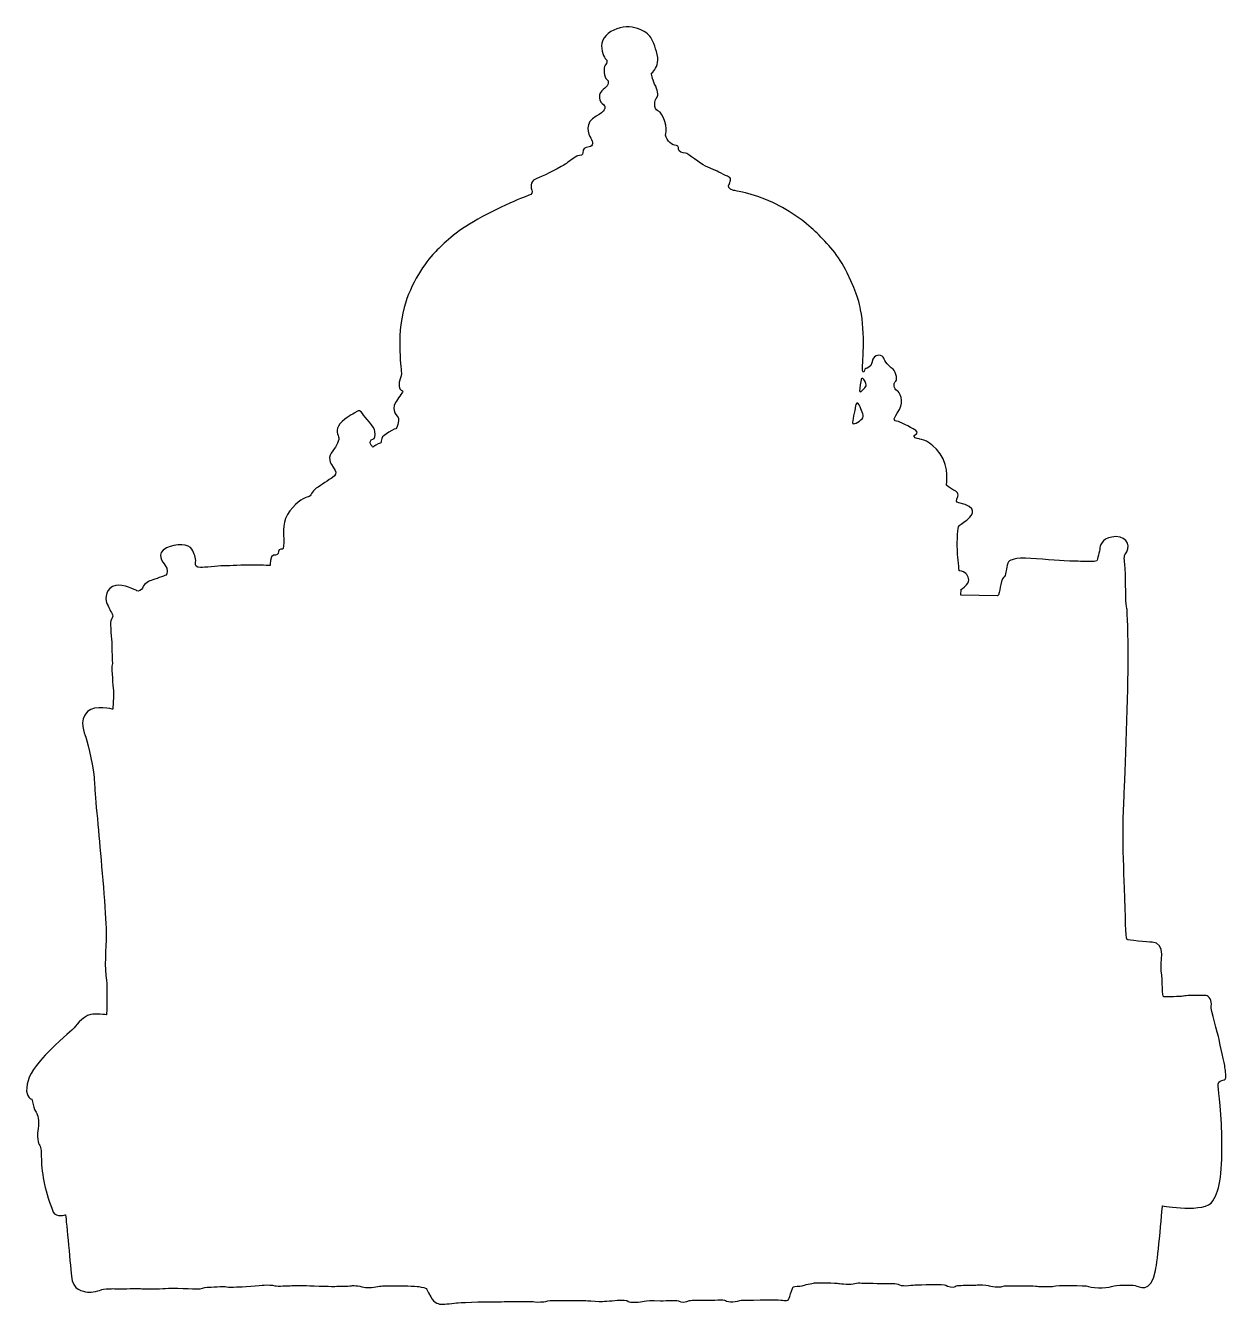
# Model space of a CAD drawing. Header units: centimetres. Extents: x -6.3 to 6.3, y -6.6 to 6.7.
import ezdxf

# ---------------------------------------------------------------- set-up
doc = ezdxf.new("R2010")
doc.units = ezdxf.units.CM
doc.header["$MEASUREMENT"] = 0
doc.layers.add('Camada 1', color=7, linetype='Continuous')

msp = doc.modelspace()

# ---------------------------------------------------------------- linework, layer by layer
at = {"layer": 'Camada 1'}
msp.add_open_spline([(-2.08034, -6.47995), (-2.08034, -6.47995), (-2.12664, -6.4654), (-2.15868, -6.46064), (-2.15868, -6.46064), (-2.19067, -6.45575), (-2.35511, -6.45217), (-2.39628, -6.45268), (-2.39628, -6.45268), (-2.43737, -6.45324), (-2.51952, -6.4513), (-2.55212, -6.45535), (-2.55212, -6.45535), (-2.58464, -6.45937), (-2.66806, -6.47795), (-2.71457, -6.46935), (-2.71457, -6.46935), (-2.76106, -6.46075), (-2.8307, -6.44493), (-2.86046, -6.45194), (-2.86046, -6.45194), (-2.89031, -6.45916), (-3.0195, -6.45747), (-3.04898, -6.45874), (-3.04898, -6.45874), (-3.07843, -6.4598), (-3.31303, -6.45207), (-3.35113, -6.44982), (-3.35113, -6.44982), (-3.3892, -6.4476), (-3.44228, -6.45046), (-3.48048, -6.45112), (-3.48048, -6.45112), (-3.51877, -6.45173), (-3.63087, -6.46004), (-3.65688, -6.4526), (-3.65688, -6.4526), (-3.68294, -6.44517), (-3.73567, -6.4421), (-3.76819, -6.44601), (-3.76819, -6.44601), (-3.80076, -6.45003), (-4.01317, -6.46408), (-4.05725, -6.46448), (-4.05725, -6.46448), (-4.10138, -6.46493), (-4.13718, -6.47445), (-4.16015, -6.46437), (-4.16015, -6.46437), (-4.18309, -6.45418), (-4.33083, -6.46916), (-4.36309, -6.46723), (-4.36309, -6.46723), (-4.39529, -6.46532), (-4.43183, -6.48676), (-4.45228, -6.48549), (-4.45228, -6.48549), (-4.45228, -6.48549), (-4.47279, -6.48433), (-4.47279, -6.48433), (-4.47279, -6.48433), (-4.47279, -6.48433), (-4.73965, -6.47467), (-4.79582, -6.48018), (-4.79582, -6.48018), (-4.85199, -6.48571), (-5.03696, -6.4837), (-5.05752, -6.48253), (-5.05752, -6.48253), (-5.07797, -6.48134), (-5.15727, -6.47967), (-5.1986, -6.48314), (-5.1986, -6.48314), (-5.23995, -6.48655), (-5.33071, -6.48123), (-5.35724, -6.48272), (-5.35724, -6.48272), (-5.3838, -6.48399), (-5.44252, -6.48357), (-5.45768, -6.49153), (-5.45768, -6.49153), (-5.47284, -6.49949), (-5.56846, -6.52624), (-5.60913, -6.51796), (-5.60913, -6.51796), (-5.6498, -6.50968), (-5.76396, -6.50301), (-5.77574, -6.35236), (-5.77574, -6.35236), (-5.78757, -6.20165), (-5.83554, -5.71358), (-5.83554, -5.71358), (-5.83554, -5.71358), (-5.83554, -5.71358), (-5.93494, -5.74602), (-5.96318, -5.68556), (-5.96318, -5.68556), (-5.99977, -5.60693), (-6.03634, -5.47839), (-6.05518, -5.39785), (-6.05518, -5.39785), (-6.07399, -5.31734), (-6.0873, -5.19309), (-6.0877, -5.14893), (-6.0877, -5.14893), (-6.08807, -5.10474), (-6.08929, -5.02529), (-6.09963, -5.00121), (-6.09963, -5.00121), (-6.10998, -4.97705), (-6.14101, -4.95464), (-6.12127, -4.81762), (-6.12127, -4.81762), (-6.1095, -4.73592), (-6.1299, -4.66416), (-6.13804, -4.65194), (-6.13804, -4.65194), (-6.14077, -4.64792), (-6.15757, -4.63421), (-6.16701, -4.59434), (-6.16701, -4.59434), (-6.16701, -4.59434), (-6.18566, -4.51092), (-6.18566, -4.51092), (-6.18566, -4.51092), (-6.18566, -4.51092), (-6.25218, -4.49235), (-6.24048, -4.39302), (-6.24048, -4.39302), (-6.22881, -4.29372), (-6.19457, -4.21046), (-6.04736, -4.05433), (-6.04736, -4.05433), (-5.90015, -3.89823), (-5.78923, -3.8106), (-5.75203, -3.77747), (-5.75203, -3.77747), (-5.73983, -3.76665), (-5.66795, -3.65282), (-5.57293, -3.62917), (-5.57293, -3.62917), (-5.52964, -3.61861), (-5.40854, -3.6329), (-5.40854, -3.6329), (-5.40854, -3.6329), (-5.40854, -3.6329), (-5.40005, -3.33858), (-5.41116, -3.27394), (-5.41116, -3.27394), (-5.43328, -3.14914), (-5.41529, -2.94141), (-5.41296, -2.80036), (-5.41296, -2.80036), (-5.41055, -2.65934), (-5.45633, -2.13316), (-5.48281, -1.83167), (-5.48281, -1.83167), (-5.49638, -1.67721), (-5.51448, -1.49972), (-5.52475, -1.376), (-5.52475, -1.376), (-5.53441, -1.2581), (-5.53658, -1.19111), (-5.5379, -1.1638), (-5.5379, -1.1638), (-5.54057, -1.10776), (-5.59714, -0.81918), (-5.62511, -0.74401), (-5.62511, -0.74401), (-5.63749, -0.71078), (-5.70279, -0.56986), (-5.60781, -0.47924), (-5.60781, -0.47924), (-5.52968, -0.40513), (-5.34376, -0.45461), (-5.34376, -0.45461), (-5.34376, -0.45461), (-5.34376, -0.45461), (-5.33476, -0.2993), (-5.3382, -0.25789), (-5.3382, -0.25789), (-5.34164, -0.21648), (-5.35754, -0.03617), (-5.35296, -0.00704), (-5.35296, -0.00704), (-5.35296, -0.00704), (-5.34828, 0.02209), (-5.34828, 0.02209), (-5.34828, 0.02209), (-5.34828, 0.02209), (-5.35614, 0.19021), (-5.35407, 0.22534), (-5.35407, 0.22534), (-5.35206, 0.26053), (-5.37727, 0.43256), (-5.36349, 0.46709), (-5.36349, 0.46709), (-5.34971, 0.50159), (-5.3406, 0.50688), (-5.34817, 0.52797), (-5.34817, 0.52797), (-5.35582, 0.549), (-5.39302, 0.61586), (-5.40834, 0.655), (-5.40834, 0.655), (-5.42374, 0.69413), (-5.42146, 0.81454), (-5.31264, 0.83468), (-5.31264, 0.83468), (-5.23861, 0.84802), (-5.10383, 0.78721), (-5.09267, 0.77774), (-5.09267, 0.77774), (-5.08145, 0.76824), (-5.03941, 0.78348), (-5.03533, 0.80378), (-5.03533, 0.80378), (-5.02832, 0.83852), (-4.97908, 0.87699), (-4.94527, 0.88675), (-4.94527, 0.88675), (-4.90344, 0.89903), (-4.81039, 0.93181), (-4.79234, 0.93956), (-4.79234, 0.93956), (-4.77424, 0.94737), (-4.77064, 1.00888), (-4.79803, 1.04283), (-4.79803, 1.04283), (-4.82547, 1.07678), (-4.90109, 1.16319), (-4.78454, 1.22436), (-4.78454, 1.22436), (-4.69363, 1.27199), (-4.54403, 1.26619), (-4.52078, 1.2119), (-4.52078, 1.2119), (-4.4975, 1.15758), (-4.4754, 1.13279), (-4.48194, 1.07143), (-4.48194, 1.07143), (-4.4858, 1.03357), (-4.47588, 1.02399), (-4.43193, 1.02142), (-4.43193, 1.02142), (-4.38804, 1.01885), (-4.25469, 1.03756), (-4.19304, 1.03685), (-4.19304, 1.03685), (-4.16018, 1.03659), (-4.04143, 1.04455), (-3.92179, 1.04569), (-3.92179, 1.04569), (-3.81723, 1.04672), (-3.70795, 1.0409), (-3.70795, 1.0409), (-3.70795, 1.0409), (-3.70795, 1.0409), (-3.7047, 1.14657), (-3.67231, 1.14763), (-3.67231, 1.14763), (-3.63987, 1.14869), (-3.62201, 1.15353), (-3.62013, 1.18573), (-3.62013, 1.18573), (-3.61822, 1.21796), (-3.57462, 1.20954), (-3.57462, 1.20954), (-3.57462, 1.20954), (-3.57462, 1.20954), (-3.55967, 1.26455), (-3.56502, 1.32365), (-3.56502, 1.32365), (-3.57037, 1.38275), (-3.58063, 1.50984), (-3.50128, 1.61107), (-3.50128, 1.61107), (-3.42185, 1.71235), (-3.34314, 1.75183), (-3.31062, 1.75582), (-3.31062, 1.75582), (-3.2781, 1.75981), (-3.2748, 1.81548), (-3.22606, 1.84498), (-3.22606, 1.84498), (-3.17732, 1.87451), (-3.09139, 1.93708), (-3.058, 1.95571), (-3.058, 1.95571), (-3.02456, 1.97436), (-3.01569, 2.01008), (-3.03009, 2.03056), (-3.03009, 2.03056), (-3.09526, 2.12261), (-3.10737, 2.16746), (-3.05351, 2.23487), (-3.05351, 2.23487), (-3.01464, 2.28334), (-2.98207, 2.35126), (-2.99496, 2.38148), (-2.99496, 2.38148), (-3.0079, 2.41164), (-3.03068, 2.47469), (-2.95625, 2.54092), (-2.95625, 2.54092), (-2.88188, 2.60717), (-2.8342, 2.6191), (-2.80938, 2.64114), (-2.80938, 2.64114), (-2.78459, 2.66326), (-2.76363, 2.64749), (-2.7458, 2.62278), (-2.7458, 2.62278), (-2.72133, 2.58897), (-2.62184, 2.48025), (-2.61565, 2.4358), (-2.61565, 2.4358), (-2.60946, 2.3913), (-2.61509, 2.36034), (-2.63801, 2.35473), (-2.63801, 2.35473), (-2.69857, 2.33989), (-2.63695, 2.27231), (-2.63695, 2.27231), (-2.63695, 2.27231), (-2.63695, 2.27231), (-2.58459, 2.3134), (-2.56099, 2.31493), (-2.56099, 2.31493), (-2.53736, 2.31654), (-2.57258, 2.36853), (-2.49659, 2.41116), (-2.49659, 2.41116), (-2.46455, 2.42899), (-2.41412, 2.46521), (-2.39946, 2.46437), (-2.39946, 2.46437), (-2.3848, 2.46347), (-2.36207, 2.55041), (-2.36961, 2.57142), (-2.36961, 2.57142), (-2.37726, 2.59245), (-2.45306, 2.65275), (-2.40112, 2.73792), (-2.40112, 2.73792), (-2.38085, 2.7715), (-2.32759, 2.83952), (-2.32397, 2.85103), (-2.32397, 2.85103), (-2.32035, 2.86262), (-2.36175, 2.85915), (-2.36204, 2.90329), (-2.36204, 2.90329), (-2.36204, 2.90329), (-2.36238, 2.94745), (-2.36238, 2.94745), (-2.36238, 2.94745), (-2.36238, 2.94745), (-2.34116, 3.01087), (-2.33947, 3.04019), (-2.33947, 3.04019), (-2.3386, 3.05519), (-2.39527, 3.41492), (-2.3124, 3.72406), (-2.3124, 3.72406), (-2.24284, 3.98081), (-2.09253, 4.19298), (-1.99297, 4.2963), (-1.99297, 4.2963), (-1.92852, 4.36335), (-1.81419, 4.4877), (-1.59115, 4.61843), (-1.59115, 4.61843), (-1.34456, 4.76228), (-1.02203, 4.89212), (-1.00885, 4.89466), (-1.00885, 4.89466), (-0.98509, 4.89916), (-0.97448, 4.92794), (-0.98234, 4.94604), (-0.98234, 4.94604), (-0.99009, 4.96414), (-1.00335, 5.03846), (-0.94622, 5.06161), (-0.94622, 5.06161), (-0.91365, 5.07479), (-0.78681, 5.12728), (-0.67679, 5.1907), (-0.67679, 5.1907), (-0.6375, 5.21327), (-0.60662, 5.23661), (-0.57702, 5.25785), (-0.57702, 5.25785), (-0.54305, 5.28217), (-0.51278, 5.30317), (-0.5059, 5.30352), (-0.5059, 5.30352), (-0.4765, 5.30479), (-0.45092, 5.31228), (-0.45113, 5.33561), (-0.45113, 5.33561), (-0.45198, 5.3739), (-0.43904, 5.39374), (-0.38594, 5.39649), (-0.38594, 5.39649), (-0.34414, 5.39882), (-0.34168, 5.44978), (-0.36895, 5.48666), (-0.36895, 5.48666), (-0.39612, 5.52357), (-0.43933, 5.65546), (-0.3114, 5.71566), (-0.3114, 5.71566), (-0.21821, 5.75945), (-0.21469, 5.81295), (-0.22848, 5.82845), (-0.22848, 5.82845), (-0.23562, 5.83641), (-0.26266, 5.85046), (-0.27338, 5.88544), (-0.27338, 5.88544), (-0.28772, 5.9306), (-0.2755, 5.97233), (-0.22393, 6.00757), (-0.22393, 6.00757), (-0.17953, 6.03802), (-0.18038, 6.08644), (-0.20099, 6.0974), (-0.20099, 6.0974), (-0.23242, 6.11391), (-0.2407, 6.22324), (-0.21882, 6.24549), (-0.21882, 6.24549), (-0.19697, 6.26772), (-0.19525, 6.29703), (-0.21226, 6.30976), (-0.21226, 6.30976), (-0.22903, 6.32254), (-0.26872, 6.39837), (-0.2524, 6.47679), (-0.2524, 6.47679), (-0.23605, 6.55524), (-0.15644, 6.61236), (-0.06386, 6.63639), (-0.06386, 6.63639), (0.02139, 6.65859), (0.10939, 6.63507), (0.16672, 6.60821), (0.16672, 6.60821), (0.22382, 6.58135), (0.25387, 6.54132), (0.26948, 6.50809), (0.26948, 6.50809), (0.2852, 6.47481), (0.332, 6.36913), (0.32787, 6.2988), (0.32787, 6.2988), (0.32385, 6.22847), (0.29305, 6.19204), (0.26418, 6.16431), (0.26418, 6.16431), (0.26016, 6.16031), (0.26863, 6.10232), (0.29561, 6.04961), (0.29561, 6.04961), (0.32673, 5.98899), (0.33765, 5.9338), (0.32014, 5.91404), (0.32014, 5.91404), (0.28987, 5.87996), (0.28328, 5.79003), (0.32959, 5.77233), (0.32959, 5.77233), (0.39275, 5.74801), (0.43, 5.58119), (0.41259, 5.53513), (0.41259, 5.53513), (0.39531, 5.48909), (0.47038, 5.41416), (0.50263, 5.41517), (0.50263, 5.41517), (0.53512, 5.41623), (0.54573, 5.39797), (0.54422, 5.37159), (0.54422, 5.37159), (0.54261, 5.34521), (0.58605, 5.33386), (0.61534, 5.33214), (0.61534, 5.33214), (0.64463, 5.33045), (0.77308, 5.2185), (0.82489, 5.19636), (0.82489, 5.19636), (0.82489, 5.19636), (0.92808, 5.15215), (0.92808, 5.15215), (0.92808, 5.15215), (0.92808, 5.15215), (1.04209, 5.09254), (1.06524, 5.08526), (1.06524, 5.08526), (1.08839, 5.07804), (1.09667, 5.06875), (1.0731, 5.01721), (1.0731, 5.01721), (1.05558, 4.97919), (1.06101, 4.96202), (1.11578, 4.94411), (1.11578, 4.94411), (1.13457, 4.93805), (1.29964, 4.9203), (1.52427, 4.81788), (1.52427, 4.81788), (1.70908, 4.73369), (1.89273, 4.59214), (1.98615, 4.49919), (1.98615, 4.49919), (2.09434, 4.39161), (2.20962, 4.27075), (2.29899, 4.08681), (2.29899, 4.08681), (2.4162, 3.84525), (2.42469, 3.76828), (2.43922, 3.70221), (2.43922, 3.70221), (2.49177, 3.46792), (2.45729, 3.10415), (2.45846, 3.0747), (2.45846, 3.0747), (2.45973, 3.0452), (2.4714, 3.04448), (2.47886, 3.07057), (2.47886, 3.07057), (2.48629, 3.09658), (2.49765, 3.09004), (2.49765, 3.09004), (2.49765, 3.09004), (2.49765, 3.09004), (2.55086, 3.10459), (2.557, 3.15124), (2.557, 3.15124), (2.5725, 3.26504), (2.67897, 3.22649), (2.68035, 3.19995), (2.68035, 3.19995), (2.68173, 3.17336), (2.74234, 3.10515), (2.76803, 3.09187), (2.76803, 3.09187), (2.79372, 3.07861), (2.83256, 2.97892), (2.80433, 2.95744), (2.80433, 2.95744), (2.77822, 2.93704), (2.78203, 2.8764), (2.8192, 2.85952), (2.8192, 2.85952), (2.84383, 2.84854), (2.89818, 2.75199), (2.84296, 2.66402), (2.84296, 2.66402), (2.80761, 2.60743), (2.79436, 2.58451), (2.79033, 2.5671), (2.79033, 2.5671), (2.78649, 2.54969), (2.80073, 2.54294), (2.83277, 2.53815), (2.83277, 2.53815), (2.86484, 2.53333), (3.00218, 2.45584), (3.01536, 2.44515), (3.01536, 2.44515), (3.04349, 2.4229), (3.01324, 2.40705), (2.99774, 2.39324), (2.99774, 2.39324), (2.98224, 2.37943), (3.02512, 2.35929), (3.04849, 2.35789), (3.04849, 2.35789), (3.05907, 2.35733), (3.16705, 2.34384), (3.26674, 2.20454), (3.26674, 2.20454), (3.36845, 2.06201), (3.33193, 1.87667), (3.33193, 1.87667), (3.33193, 1.87667), (3.33193, 1.87667), (3.37141, 1.84788), (3.39689, 1.83172), (3.39689, 1.83172), (3.42237, 1.81553), (3.466, 1.80706), (3.45147, 1.75798), (3.45147, 1.75798), (3.43808, 1.71297), (3.42758, 1.69922), (3.46229, 1.6926), (3.46229, 1.6926), (3.66845, 1.65119), (3.60477, 1.56661), (3.55825, 1.52528), (3.55825, 1.52528), (3.51877, 1.49025), (3.47589, 1.47125), (3.45953, 1.44281), (3.45953, 1.44281), (3.44317, 1.41437), (3.44466, 1.23781), (3.4472, 1.18177), (3.4472, 1.18177), (3.44977, 1.12578), (3.46527, 0.98667), (3.46527, 0.98667), (3.46527, 0.98667), (3.46527, 0.98667), (3.50647, 0.9872), (3.53406, 0.9591), (3.53406, 0.9591), (3.56189, 0.931), (3.58269, 0.8857), (3.54192, 0.84099), (3.54192, 0.84099), (3.50117, 0.7963), (3.48628, 0.79421), (3.48628, 0.79421), (3.48628, 0.79421), (3.48628, 0.79421), (3.48268, 0.73272), (3.48268, 0.73272), (3.48268, 0.73272), (3.48268, 0.73272), (3.86432, 0.72513), (3.86432, 0.72513), (3.86432, 0.72513), (3.87609, 0.72444), (3.89139, 0.78532), (3.89332, 0.81752), (3.89332, 0.81752), (3.89512, 0.84983), (3.91592, 0.90441), (3.92856, 0.91843), (3.92856, 0.91843), (3.9411, 0.93237), (3.94745, 0.94081), (3.95224, 0.97288), (3.95224, 0.97288), (3.95703, 1.00495), (3.96211, 1.0929), (4.00352, 1.09636), (4.00352, 1.09636), (4.01648, 1.09744), (4.04792, 1.11911), (4.1048, 1.11911), (4.1048, 1.11911), (4.2291, 1.11922), (4.43582, 1.09551), (4.55861, 1.0904), (4.55861, 1.0904), (4.73749, 1.08291), (4.76393, 1.08429), (4.76393, 1.08429), (4.76393, 1.08429), (4.76393, 1.08429), (4.88696, 1.07712), (4.89643, 1.08834), (4.89643, 1.08834), (4.90585, 1.09953), (4.92583, 1.18954), (4.93093, 1.22746), (4.93093, 1.22746), (4.93622, 1.2654), (4.9699, 1.33991), (5.09632, 1.34136), (5.09632, 1.34136), (5.22276, 1.34282), (5.25705, 1.22608), (5.19123, 1.15345), (5.19123, 1.15345), (5.17596, 1.13668), (5.18869, 1.0595), (5.19239, 1.02399), (5.19239, 1.02399), (5.19633, 0.98846), (5.19953, 0.69122), (5.2026, 0.644), (5.2026, 0.644), (5.20567, 0.59675), (5.21353, 0.57865), (5.21353, 0.57865), (5.21353, 0.57865), (5.21353, 0.57865), (5.22541, 0.29525), (5.2252, 0.07509), (5.2252, 0.07509), (5.22541, -0.22487), (5.18922, -1.16403), (5.18199, -1.37223), (5.18199, -1.37223), (5.17837, -1.47828), (5.17167, -1.57403), (5.17082, -1.71256), (5.17082, -1.71256), (5.16944, -1.88999), (5.17987, -2.13362), (5.18611, -2.31062), (5.18611, -2.31062), (5.19704, -2.62592), (5.19714, -2.82587), (5.21053, -2.84725), (5.21053, -2.84725), (5.21582, -2.85932), (5.42934, -2.87604), (5.47339, -2.87731), (5.47339, -2.87731), (5.62605, -2.88033), (5.55491, -3.10763), (5.56756, -3.17692), (5.56756, -3.17692), (5.58764, -3.28685), (5.57253, -3.44484), (5.5959, -3.44621), (5.5959, -3.44621), (5.61937, -3.44759), (5.77531, -3.44489), (5.79315, -3.44007), (5.79315, -3.44007), (5.80312, -3.43734), (5.88422, -3.42885), (5.93478, -3.43126), (5.93478, -3.43126), (5.97598, -3.43311), (6.02691, -3.43311), (6.03754, -3.43375), (6.03754, -3.43375), (6.0609, -3.43515), (6.10207, -3.4846), (6.08702, -3.54249), (6.08702, -3.54249), (6.08009, -3.56916), (6.161, -3.83504), (6.16981, -3.88555), (6.16981, -3.88555), (6.17862, -3.93603), (6.23077, -4.15085), (6.23204, -4.18038), (6.23204, -4.18038), (6.2332, -4.20983), (6.25752, -4.29653), (6.2245, -4.30931), (6.2245, -4.30931), (6.19148, -4.32209), (6.16219, -4.3204), (6.16005, -4.35553), (6.16005, -4.35553), (6.15804, -4.39072), (6.19148, -4.5491), (6.19921, -4.89306), (6.19921, -4.89306), (6.20741, -5.26065), (6.1831, -5.44742), (6.10687, -5.56997), (6.10687, -5.56997), (6.02585, -5.70052), (5.58085, -5.62156), (5.58085, -5.62156), (5.58085, -5.62156), (5.58085, -5.62156), (5.56746, -5.79208), (5.54984, -5.96383), (5.54984, -5.96383), (5.53563, -6.10237), (5.51928, -6.24222), (5.50931, -6.29384), (5.50931, -6.29384), (5.45917, -6.5467), (5.33521, -6.45722), (5.29741, -6.44902), (5.29741, -6.44902), (5.25971, -6.44095), (5.08466, -6.44405), (5.06492, -6.45606), (5.06492, -6.45606), (5.04346, -6.46953), (4.87511, -6.4862), (4.81203, -6.45902), (4.81203, -6.45902), (4.77869, -6.44489), (4.47064, -6.4482), (4.45069, -6.4555), (4.45069, -6.4555), (4.4237, -6.46569), (4.30345, -6.46156), (4.2772, -6.45711), (4.2772, -6.45711), (4.25111, -6.45264), (4.08059, -6.45158), (4.03942, -6.452), (4.03942, -6.452), (3.99833, -6.45264), (3.9339, -6.44882), (3.91268, -6.45943), (3.91268, -6.45943), (3.89154, -6.46993), (3.78634, -6.46081), (3.76629, -6.45083), (3.76629, -6.45083), (3.74631, -6.44086), (3.67297, -6.43953), (3.65207, -6.44414), (3.65207, -6.44414), (3.63127, -6.44882), (3.49324, -6.44671), (3.47551, -6.44861), (3.47551, -6.44861), (3.45768, -6.45052), (3.43752, -6.44628), (3.4249, -6.46028), (3.4249, -6.46028), (3.41228, -6.47428), (3.3337, -6.46092), (3.32584, -6.44562), (3.32584, -6.44562), (3.31788, -6.43054), (3.04091, -6.44371), (3.01736, -6.44244), (3.01736, -6.44244), (2.994, -6.44093), (2.88348, -6.46535), (2.84408, -6.44114), (2.84408, -6.44114), (2.81151, -6.42074), (2.7388, -6.43196), (2.70078, -6.42974), (2.70078, -6.42974), (2.66276, -6.42754), (2.47763, -6.42553), (2.4513, -6.42405), (2.4513, -6.42405), (2.42497, -6.42244), (2.40418, -6.42069), (2.38047, -6.42873), (2.38047, -6.42873), (2.34451, -6.44138), (2.22751, -6.43153), (2.2101, -6.42754), (2.2101, -6.42754), (2.19269, -6.42362), (1.98441, -6.41735), (1.96062, -6.42182), (1.96062, -6.42182), (1.93686, -6.42632), (1.85063, -6.44473), (1.82962, -6.45238), (1.82962, -6.45238), (1.80859, -6.46003), (1.74726, -6.45344), (1.73778, -6.46468), (1.73778, -6.46468), (1.72833, -6.47595), (1.71029, -6.53368), (1.70264, -6.56258), (1.70264, -6.56258), (1.68759, -6.62052), (1.65306, -6.60674), (1.60935, -6.60121), (1.60935, -6.60121), (1.56551, -6.59581), (1.21549, -6.60185), (1.19776, -6.60378), (1.19776, -6.60378), (1.18001, -6.60569), (1.14085, -6.62095), (1.10867, -6.61905), (1.10867, -6.61905), (1.07652, -6.61714), (1.04403, -6.61834), (1.033, -6.6059), (1.033, -6.6059), (1.02207, -6.59346), (0.88925, -6.60333), (0.84808, -6.60389), (0.84808, -6.60389), (0.80688, -6.60442), (0.67226, -6.5973), (0.65679, -6.60738), (0.65679, -6.60738), (0.63237, -6.62373), (0.55871, -6.6282), (0.55074, -6.61302), (0.55074, -6.61302), (0.54278, -6.59786), (0.42461, -6.60857), (0.35712, -6.60762), (0.35712, -6.60762), (0.35712, -6.60762), (0.28949, -6.60656), (0.28949, -6.60656), (0.28949, -6.60656), (0.28949, -6.60656), (0.20382, -6.60336), (0.1863, -6.61228), (0.1863, -6.61228), (0.15603, -6.62823), (0.02983, -6.62673), (0.02165, -6.61442), (0.02165, -6.61442), (0.01355, -6.6023), (-0.05108, -6.60146), (-0.08048, -6.60265), (-0.08048, -6.60265), (-0.10988, -6.60381), (-0.24002, -6.61686), (-0.25765, -6.6158), (-0.25765, -6.6158), (-0.27517, -6.61485), (-0.37198, -6.61207), (-0.39822, -6.60762), (-0.39822, -6.60762), (-0.42433, -6.60315), (-0.72136, -6.60632), (-0.74472, -6.60505), (-0.74472, -6.60505), (-0.76819, -6.60354), (-0.81851, -6.60952), (-0.83645, -6.61442), (-0.83645, -6.61442), (-0.85428, -6.61918), (-0.93411, -6.6263), (-0.95133, -6.61939), (-0.95133, -6.61939), (-0.9685, -6.61248), (-1.23041, -6.61778), (-1.25089, -6.61664), (-1.25089, -6.61664), (-1.27147, -6.61548), (-1.32193, -6.62418), (-1.35098, -6.6196), (-1.35098, -6.6196), (-1.38008, -6.61502), (-1.70399, -6.62545), (-1.74825, -6.62873), (-1.74825, -6.62873), (-1.79251, -6.63204), (-1.89623, -6.64656), (-1.91967, -6.64519), (-1.91967, -6.64519), (-1.94303, -6.64392), (-1.99854, -6.63765), (-2.03561, -6.56791), (-2.03561, -6.56791), (-2.07272, -6.49799), (-2.08034, -6.47995), (-2.08034, -6.47995)], degree=3, knots=[0, 0, 0, 0, 0.00416667, 0.00416667, 0.00416667, 0.00416667, 0.00833333, 0.00833333, 0.00833333, 0.00833333, 0.0125, 0.0125, 0.0125, 0.0125, 0.01666667, 0.01666667, 0.01666667, 0.01666667, 0.02083333, 0.02083333, 0.02083333, 0.02083333, 0.025, 0.025, 0.025, 0.025, 0.02916667, 0.02916667, 0.02916667, 0.02916667, 0.03333333, 0.03333333, 0.03333333, 0.03333333, 0.0375, 0.0375, 0.0375, 0.0375, 0.04166667, 0.04166667, 0.04166667, 0.04166667, 0.04583333, 0.04583333, 0.04583333, 0.04583333, 0.05, 0.05, 0.05, 0.05, 0.05416667, 0.05416667, 0.05416667, 0.05416667, 0.05833333, 0.05833333, 0.05833333, 0.05833333, 0.0625, 0.0625, 0.0625, 0.0625, 0.06666667, 0.06666667, 0.06666667, 0.06666667, 0.07083333, 0.07083333, 0.07083333, 0.07083333, 0.075, 0.075, 0.075, 0.075, 0.07916667, 0.07916667, 0.07916667, 0.07916667, 0.08333333, 0.08333333, 0.08333333, 0.08333333, 0.0875, 0.0875, 0.0875, 0.0875, 0.09166667, 0.09166667, 0.09166667, 0.09166667, 0.09583333, 0.09583333, 0.09583333, 0.09583333, 0.1, 0.1, 0.1, 0.1, 0.10416667, 0.10416667, 0.10416667, 0.10416667, 0.10833333, 0.10833333, 0.10833333, 0.10833333, 0.1125, 0.1125, 0.1125, 0.1125, 0.11666667, 0.11666667, 0.11666667, 0.11666667, 0.12083333, 0.12083333, 0.12083333, 0.12083333, 0.125, 0.125, 0.125, 0.125, 0.12916667, 0.12916667, 0.12916667, 0.12916667, 0.13333333, 0.13333333, 0.13333333, 0.13333333, 0.1375, 0.1375, 0.1375, 0.1375, 0.14166667, 0.14166667, 0.14166667, 0.14166667, 0.14583333, 0.14583333, 0.14583333, 0.14583333, 0.15, 0.15, 0.15, 0.15, 0.15416667, 0.15416667, 0.15416667, 0.15416667, 0.15833333, 0.15833333, 0.15833333, 0.15833333, 0.1625, 0.1625, 0.1625, 0.1625, 0.16666667, 0.16666667, 0.16666667, 0.16666667, 0.17083333, 0.17083333, 0.17083333, 0.17083333, 0.175, 0.175, 0.175, 0.175, 0.17916667, 0.17916667, 0.17916667, 0.17916667, 0.18333333, 0.18333333, 0.18333333, 0.18333333, 0.1875, 0.1875, 0.1875, 0.1875, 0.19166667, 0.19166667, 0.19166667, 0.19166667, 0.19583333, 0.19583333, 0.19583333, 0.19583333, 0.2, 0.2, 0.2, 0.2, 0.20416667, 0.20416667, 0.20416667, 0.20416667, 0.20833333, 0.20833333, 0.20833333, 0.20833333, 0.2125, 0.2125, 0.2125, 0.2125, 0.21666667, 0.21666667, 0.21666667, 0.21666667, 0.22083333, 0.22083333, 0.22083333, 0.22083333, 0.225, 0.225, 0.225, 0.225, 0.22916667, 0.22916667, 0.22916667, 0.22916667, 0.23333333, 0.23333333, 0.23333333, 0.23333333, 0.2375, 0.2375, 0.2375, 0.2375, 0.24166667, 0.24166667, 0.24166667, 0.24166667, 0.24583333, 0.24583333, 0.24583333, 0.24583333, 0.25, 0.25, 0.25, 0.25, 0.25416667, 0.25416667, 0.25416667, 0.25416667, 0.25833333, 0.25833333, 0.25833333, 0.25833333, 0.2625, 0.2625, 0.2625, 0.2625, 0.26666667, 0.26666667, 0.26666667, 0.26666667, 0.27083333, 0.27083333, 0.27083333, 0.27083333, 0.275, 0.275, 0.275, 0.275, 0.27916667, 0.27916667, 0.27916667, 0.27916667, 0.28333333, 0.28333333, 0.28333333, 0.28333333, 0.2875, 0.2875, 0.2875, 0.2875, 0.29166667, 0.29166667, 0.29166667, 0.29166667, 0.29583333, 0.29583333, 0.29583333, 0.29583333, 0.3, 0.3, 0.3, 0.3, 0.30416667, 0.30416667, 0.30416667, 0.30416667, 0.30833333, 0.30833333, 0.30833333, 0.30833333, 0.3125, 0.3125, 0.3125, 0.3125, 0.31666667, 0.31666667, 0.31666667, 0.31666667, 0.32083333, 0.32083333, 0.32083333, 0.32083333, 0.325, 0.325, 0.325, 0.325, 0.32916667, 0.32916667, 0.32916667, 0.32916667, 0.33333333, 0.33333333, 0.33333333, 0.33333333, 0.3375, 0.3375, 0.3375, 0.3375, 0.34166667, 0.34166667, 0.34166667, 0.34166667, 0.34583333, 0.34583333, 0.34583333, 0.34583333, 0.35, 0.35, 0.35, 0.35, 0.35416667, 0.35416667, 0.35416667, 0.35416667, 0.35833333, 0.35833333, 0.35833333, 0.35833333, 0.3625, 0.3625, 0.3625, 0.3625, 0.36666667, 0.36666667, 0.36666667, 0.36666667, 0.37083333, 0.37083333, 0.37083333, 0.37083333, 0.375, 0.375, 0.375, 0.375, 0.37916667, 0.37916667, 0.37916667, 0.37916667, 0.38333333, 0.38333333, 0.38333333, 0.38333333, 0.3875, 0.3875, 0.3875, 0.3875, 0.39166667, 0.39166667, 0.39166667, 0.39166667, 0.39583333, 0.39583333, 0.39583333, 0.39583333, 0.4, 0.4, 0.4, 0.4, 0.40416667, 0.40416667, 0.40416667, 0.40416667, 0.40833333, 0.40833333, 0.40833333, 0.40833333, 0.4125, 0.4125, 0.4125, 0.4125, 0.41666667, 0.41666667, 0.41666667, 0.41666667, 0.42083333, 0.42083333, 0.42083333, 0.42083333, 0.425, 0.425, 0.425, 0.425, 0.42916667, 0.42916667, 0.42916667, 0.42916667, 0.43333333, 0.43333333, 0.43333333, 0.43333333, 0.4375, 0.4375, 0.4375, 0.4375, 0.44166667, 0.44166667, 0.44166667, 0.44166667, 0.44583333, 0.44583333, 0.44583333, 0.44583333, 0.45, 0.45, 0.45, 0.45, 0.45416667, 0.45416667, 0.45416667, 0.45416667, 0.45833333, 0.45833333, 0.45833333, 0.45833333, 0.4625, 0.4625, 0.4625, 0.4625, 0.46666667, 0.46666667, 0.46666667, 0.46666667, 0.47083333, 0.47083333, 0.47083333, 0.47083333, 0.475, 0.475, 0.475, 0.475, 0.47916667, 0.47916667, 0.47916667, 0.47916667, 0.48333333, 0.48333333, 0.48333333, 0.48333333, 0.4875, 0.4875, 0.4875, 0.4875, 0.49166667, 0.49166667, 0.49166667, 0.49166667, 0.49583333, 0.49583333, 0.49583333, 0.49583333, 0.5, 0.5, 0.5, 0.5, 0.50416667, 0.50416667, 0.50416667, 0.50416667, 0.50833333, 0.50833333, 0.50833333, 0.50833333, 0.5125, 0.5125, 0.5125, 0.5125, 0.51666667, 0.51666667, 0.51666667, 0.51666667, 0.52083333, 0.52083333, 0.52083333, 0.52083333, 0.525, 0.525, 0.525, 0.525, 0.52916667, 0.52916667, 0.52916667, 0.52916667, 0.53333333, 0.53333333, 0.53333333, 0.53333333, 0.5375, 0.5375, 0.5375, 0.5375, 0.54166667, 0.54166667, 0.54166667, 0.54166667, 0.54583333, 0.54583333, 0.54583333, 0.54583333, 0.55, 0.55, 0.55, 0.55, 0.55416667, 0.55416667, 0.55416667, 0.55416667, 0.55833333, 0.55833333, 0.55833333, 0.55833333, 0.5625, 0.5625, 0.5625, 0.5625, 0.56666667, 0.56666667, 0.56666667, 0.56666667, 0.57083333, 0.57083333, 0.57083333, 0.57083333, 0.575, 0.575, 0.575, 0.575, 0.57916667, 0.57916667, 0.57916667, 0.57916667, 0.58333333, 0.58333333, 0.58333333, 0.58333333, 0.5875, 0.5875, 0.5875, 0.5875, 0.59166667, 0.59166667, 0.59166667, 0.59166667, 0.59583333, 0.59583333, 0.59583333, 0.59583333, 0.6, 0.6, 0.6, 0.6, 0.60416667, 0.60416667, 0.60416667, 0.60416667, 0.60833333, 0.60833333, 0.60833333, 0.60833333, 0.6125, 0.6125, 0.6125, 0.6125, 0.61666667, 0.61666667, 0.61666667, 0.61666667, 0.62083333, 0.62083333, 0.62083333, 0.62083333, 0.625, 0.625, 0.625, 0.625, 0.62916667, 0.62916667, 0.62916667, 0.62916667, 0.63333333, 0.63333333, 0.63333333, 0.63333333, 0.6375, 0.6375, 0.6375, 0.6375, 0.64166667, 0.64166667, 0.64166667, 0.64166667, 0.64583333, 0.64583333, 0.64583333, 0.64583333, 0.65, 0.65, 0.65, 0.65, 0.65416667, 0.65416667, 0.65416667, 0.65416667, 0.65833333, 0.65833333, 0.65833333, 0.65833333, 0.6625, 0.6625, 0.6625, 0.6625, 0.66666667, 0.66666667, 0.66666667, 0.66666667, 0.67083333, 0.67083333, 0.67083333, 0.67083333, 0.675, 0.675, 0.675, 0.675, 0.67916667, 0.67916667, 0.67916667, 0.67916667, 0.68333333, 0.68333333, 0.68333333, 0.68333333, 0.6875, 0.6875, 0.6875, 0.6875, 0.69166667, 0.69166667, 0.69166667, 0.69166667, 0.69583333, 0.69583333, 0.69583333, 0.69583333, 0.7, 0.7, 0.7, 0.7, 0.70416667, 0.70416667, 0.70416667, 0.70416667, 0.70833333, 0.70833333, 0.70833333, 0.70833333, 0.7125, 0.7125, 0.7125, 0.7125, 0.71666667, 0.71666667, 0.71666667, 0.71666667, 0.72083333, 0.72083333, 0.72083333, 0.72083333, 0.725, 0.725, 0.725, 0.725, 0.72916667, 0.72916667, 0.72916667, 0.72916667, 0.73333333, 0.73333333, 0.73333333, 0.73333333, 0.7375, 0.7375, 0.7375, 0.7375, 0.74166667, 0.74166667, 0.74166667, 0.74166667, 0.74583333, 0.74583333, 0.74583333, 0.74583333, 0.75, 0.75, 0.75, 0.75, 0.75416667, 0.75416667, 0.75416667, 0.75416667, 0.75833333, 0.75833333, 0.75833333, 0.75833333, 0.7625, 0.7625, 0.7625, 0.7625, 0.76666667, 0.76666667, 0.76666667, 0.76666667, 0.77083333, 0.77083333, 0.77083333, 0.77083333, 0.775, 0.775, 0.775, 0.775, 0.77916667, 0.77916667, 0.77916667, 0.77916667, 0.78333333, 0.78333333, 0.78333333, 0.78333333, 0.7875, 0.7875, 0.7875, 0.7875, 0.79166667, 0.79166667, 0.79166667, 0.79166667, 0.79583333, 0.79583333, 0.79583333, 0.79583333, 0.8, 0.8, 0.8, 0.8, 0.80416667, 0.80416667, 0.80416667, 0.80416667, 0.80833333, 0.80833333, 0.80833333, 0.80833333, 0.8125, 0.8125, 0.8125, 0.8125, 0.81666667, 0.81666667, 0.81666667, 0.81666667, 0.82083333, 0.82083333, 0.82083333, 0.82083333, 0.825, 0.825, 0.825, 0.825, 0.82916667, 0.82916667, 0.82916667, 0.82916667, 0.83333333, 0.83333333, 0.83333333, 0.83333333, 0.8375, 0.8375, 0.8375, 0.8375, 0.84166667, 0.84166667, 0.84166667, 0.84166667, 0.84583333, 0.84583333, 0.84583333, 0.84583333, 0.85, 0.85, 0.85, 0.85, 0.85416667, 0.85416667, 0.85416667, 0.85416667, 0.85833333, 0.85833333, 0.85833333, 0.85833333, 0.8625, 0.8625, 0.8625, 0.8625, 0.86666667, 0.86666667, 0.86666667, 0.86666667, 0.87083333, 0.87083333, 0.87083333, 0.87083333, 0.875, 0.875, 0.875, 0.875, 0.87916667, 0.87916667, 0.87916667, 0.87916667, 0.88333333, 0.88333333, 0.88333333, 0.88333333, 0.8875, 0.8875, 0.8875, 0.8875, 0.89166667, 0.89166667, 0.89166667, 0.89166667, 0.89583333, 0.89583333, 0.89583333, 0.89583333, 0.9, 0.9, 0.9, 0.9, 0.90416667, 0.90416667, 0.90416667, 0.90416667, 0.90833333, 0.90833333, 0.90833333, 0.90833333, 0.9125, 0.9125, 0.9125, 0.9125, 0.91666667, 0.91666667, 0.91666667, 0.91666667, 0.92083333, 0.92083333, 0.92083333, 0.92083333, 0.925, 0.925, 0.925, 0.925, 0.92916667, 0.92916667, 0.92916667, 0.92916667, 0.93333333, 0.93333333, 0.93333333, 0.93333333, 0.9375, 0.9375, 0.9375, 0.9375, 0.94166667, 0.94166667, 0.94166667, 0.94166667, 0.94583333, 0.94583333, 0.94583333, 0.94583333, 0.95, 0.95, 0.95, 0.95, 0.95416667, 0.95416667, 0.95416667, 0.95416667, 0.95833333, 0.95833333, 0.95833333, 0.95833333, 0.9625, 0.9625, 0.9625, 0.9625, 0.96666667, 0.96666667, 0.96666667, 0.96666667, 0.97083333, 0.97083333, 0.97083333, 0.97083333, 0.975, 0.975, 0.975, 0.975, 0.97916667, 0.97916667, 0.97916667, 0.97916667, 0.98333333, 0.98333333, 0.98333333, 0.98333333, 0.9875, 0.9875, 0.9875, 0.9875, 0.99166667, 0.99166667, 0.99166667, 0.99166667, 1, 1, 1, 1], dxfattribs=at)
at = {"layer": 'Camada 1', "color": 7}
for points in [[(2.4734, 2.97681), (2.48965, 2.95234), (2.511, 2.91574), (2.48295, 2.88802), (2.48295, 2.88802), (2.4549, 2.8603), (2.42966, 2.82936), (2.42837, 2.85886), (2.42837, 2.85886), (2.4271, 2.88831), (2.44313, 2.96091), (2.44387, 2.9726), (2.44387, 2.9726), (2.44454, 2.98433), (2.45729, 3.00129), (2.4734, 2.97681)], [(2.43626, 2.69077), (2.45113, 2.64285), (2.4864, 2.59375), (2.45539, 2.56615), (2.45539, 2.56615), (2.42438, 2.53853), (2.35707, 2.49249), (2.35646, 2.53072), (2.35646, 2.53072), (2.35561, 2.56901), (2.38596, 2.68487), (2.39075, 2.71693), (2.39075, 2.71693), (2.39551, 2.74906), (2.42562, 2.72448), (2.43626, 2.69077)]]:
    msp.add_open_spline(points, degree=3, knots=[0, 0, 0, 0, 0.2, 0.2, 0.2, 0.2, 0.4, 0.4, 0.4, 0.4, 0.6, 0.6, 0.6, 0.6, 1, 1, 1, 1], dxfattribs=at)

doc.saveas('drawing.dxf')
